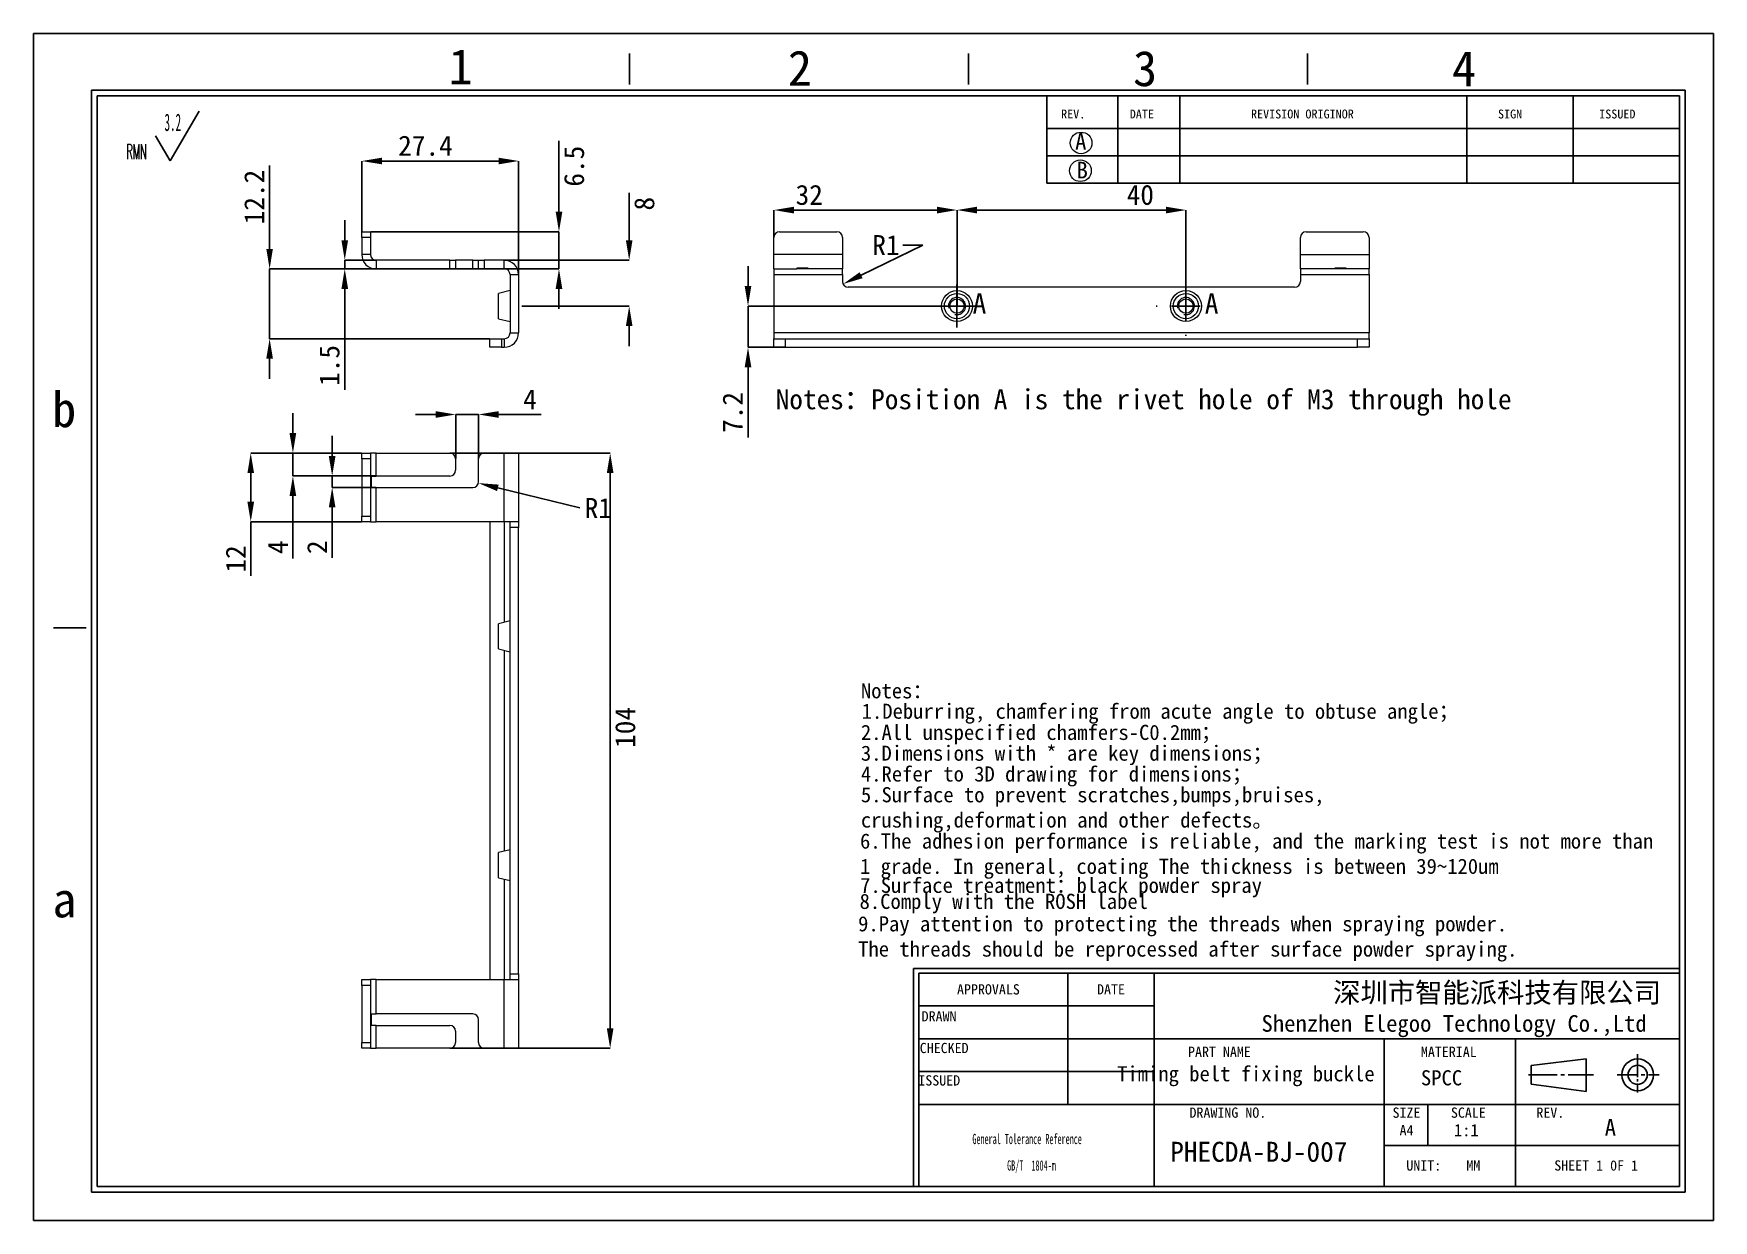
# Model space of a CAD drawing. Header units: millimetres. Extents: x 2 to 295, y 1 to 209.
import ezdxf

# ---------------------------------------------------------------- set-up
doc = ezdxf.new("R2010")
doc.units = ezdxf.units.MM
doc.header["$PDSIZE"] = -1
doc.layers.add('SLD-0', color=179, linetype='Continuous')
doc.layers.add('蓝色线', color=5, linetype='Continuous', lineweight=15)
doc.styles.add('C', font='simfang.ttf')
doc.styles.add('Q', font='simfang.ttf')
doc.styles.add('R', font='simfang.ttf')
doc.styles.add('SLDTEXTSTYLE1', font='TXT', dxfattribs={"width": 0.469, "bigfont": 'bigfont'})
doc.styles.add('SLDTEXTSTYLE2', font='TXT', dxfattribs={"width": 0.469})
doc.styles.add('SLDTEXTSTYLE8', font='TXT', dxfattribs={"width": 0.484})
doc.dimstyles.new('SLDDIMSTYLE0', dxfattribs={"dimtxt": 3.5, "dimasz": 3.5, "dimexe": 0, "dimexo": 0.0625, "dimgap": 0.875, "dimtad": 2, "dimrnd": 1e-09, "dimzin": 12, "dimdsep": 46, "dimtxsty": 'SLDTEXTSTYLE2', "dimsah": 1, "dimcen": 0.09, "dimadec": 0, "dimazin": 3, "dimtfac": 1, "dimtmove": 0, "dimatfit": 0, "dimfxl": 1, "dimfrac": 2, "dimtolj": 1, "dimtzin": 12, "dimarcsym": 0})
doc.dimstyles.new('SLDDIMSTYLE1', dxfattribs={"dimtxt": 3.5, "dimasz": 3.5, "dimexe": 0, "dimexo": 0.0625, "dimgap": 0.875, "dimtad": 2, "dimrnd": 1e-09, "dimzin": 12, "dimdsep": 46, "dimtxsty": 'SLDTEXTSTYLE2', "dimsah": 1, "dimcen": 0.09, "dimadec": 0, "dimazin": 3, "dimtfac": 1, "dimtofl": 0, "dimtmove": 0, "dimatfit": 3, "dimfxl": 1, "dimfrac": 2, "dimtolj": 1, "dimtzin": 12, "dimarcsym": 0})
doc.dimstyles.new('SLDDIMSTYLE2', dxfattribs={"dimtxt": 3.5, "dimasz": 3.5, "dimexe": 0, "dimexo": 0.0625, "dimgap": 0.875, "dimtad": 0, "dimtih": 1, "dimtoh": 1, "dimrnd": 1e-09, "dimzin": 12, "dimdsep": 46, "dimtxsty": 'SLDTEXTSTYLE2', "dimsah": 1, "dimcen": 0, "dimadec": 0, "dimazin": 3, "dimtfac": 1, "dimtofl": 0, "dimtmove": 1, "dimatfit": 3, "dimfxl": 1, "dimfrac": 2, "dimtolj": 1, "dimtzin": 12, "dimarcsym": 0})
doc.dimstyles.new('SLDDIMSTYLE3', dxfattribs={"dimtxt": 3.5, "dimasz": 3.5, "dimexe": 0, "dimexo": 0.0625, "dimgap": 0.875, "dimtad": 0, "dimtih": 1, "dimtoh": 1, "dimrnd": 1e-09, "dimzin": 12, "dimdsep": 46, "dimtxsty": 'SLDTEXTSTYLE2', "dimsah": 1, "dimcen": 0, "dimadec": 0, "dimazin": 3, "dimtfac": 1, "dimtofl": 0, "dimtmove": 0, "dimatfit": 3, "dimfxl": 1, "dimfrac": 2, "dimtolj": 1, "dimtzin": 12, "dimarcsym": 0})

# ---------------------------------------------------------------- blocks, each defined once
blk = doc.blocks.new('SW_NOTE_1')
at = {"layer": 'SLD-0', "color": 0}
for q in [(12.74, 9.16), (5.08, 4.83)]:
    blk.add_line((7.63, 0.49), q, dxfattribs=at)
at = {"layer": 'SLD-0', "color": 0, "attachment_point": 1}
for s, insert, char_height, style in [('3.2', (6.67, 8.73), 3.032, 'SLDTEXTSTYLE2'), ('{\\Ftxt,bigfont|c134;RMN}', (0, 3.41), 2.6458, 'SLDTEXTSTYLE1')]:
    blk.add_mtext(s, dxfattribs=dict(at, insert=insert, char_height=char_height, style=style))
blk = doc.blocks.new('SW_NOTE_3')
at = {"layer": 'SLD-0', "color": 0, "char_height": 1.7927, "attachment_point": 2, "style": 'SLDTEXTSTYLE8'}
for s, insert in [('General Tolerance Reference', (12.75, 2.31)), ('GB/T  1804-m', (13.51, -2.32))]:
    blk.add_mtext(s, dxfattribs=dict(at, insert=insert))
blk = doc.blocks.new('_D')
at = {"layer": 'Defpoints', "color": 0}
for p in [(55.96, 167.56), (61.44, 169.06), (61.44, 167.56)]:
    blk.add_point(p, dxfattribs=at)
at = {"layer": 'SLD-0', "color": 0, "lineweight": -2}
for p, q in [((55.96, 172.56), (55.96, 176.06)), ((61.37, 169.06), (55.96, 169.06)), ((55.96, 169.06), (55.96, 167.56)), ((61.37, 167.56), (55.96, 167.56)), ((55.96, 164.06), (55.96, 146.43))]:
    blk.add_line(p, q, dxfattribs=at)
at = {"layer": 'SLD-0', "color": 0}
for points in [[(55.38, 172.56), (56.54, 172.56), (55.96, 169.06)], [(55.38, 164.06), (56.54, 164.06), (55.96, 167.56)]]:
    blk.add_solid(points, dxfattribs=at)
at = {"layer": 'SLD-0', "color": 0, "insert": (51.53, 150.69), "char_height": 3.5, "attachment_point": 2, "rotation": 90, "style": 'R'}
blk.add_mtext('\\A1;1.5', dxfattribs=at)
blk = doc.blocks.new('_D_1')
at = {"layer": 'Defpoints', "color": 0}
for p in [(86.34, 186.41), (58.94, 174.06), (86.34, 166.56)]:
    blk.add_point(p, dxfattribs=at)
at = {"layer": 'SLD-0', "color": 0, "lineweight": -2}
for p, q in [((58.94, 174.12), (58.94, 186.41)), ((62.44, 186.41), (82.84, 186.41)), ((86.34, 166.62), (86.34, 186.41))]:
    blk.add_line(p, q, dxfattribs=at)
at = {"layer": 'SLD-0', "color": 0}
for points in [[(62.44, 186.99), (62.44, 185.83), (58.94, 186.41)], [(82.84, 186.99), (82.84, 185.83), (86.34, 186.41)]]:
    blk.add_solid(points, dxfattribs=at)
at = {"layer": 'SLD-0', "color": 0, "insert": (70.06, 190.85), "char_height": 3.5, "attachment_point": 2, "style": 'R'}
blk.add_mtext('\\A1;27.4', dxfattribs=at)
blk = doc.blocks.new('_D_2')
at = {"layer": 'Defpoints', "color": 0}
for p in [(61.44, 167.56), (42.83, 155.36), (81.34, 155.36)]:
    blk.add_point(p, dxfattribs=at)
at = {"layer": 'SLD-0', "color": 0, "lineweight": -2}
for p, q in [((42.83, 171.06), (42.83, 185.65)), ((61.37, 167.56), (42.83, 167.56)), ((42.83, 155.36), (42.83, 167.56)), ((81.27, 155.36), (42.83, 155.36)), ((42.83, 151.86), (42.83, 148.36))]:
    blk.add_line(p, q, dxfattribs=at)
at = {"layer": 'SLD-0', "color": 0}
for points in [[(42.25, 171.06), (43.41, 171.06), (42.83, 167.56)], [(42.25, 151.86), (43.41, 151.86), (42.83, 155.36)]]:
    blk.add_solid(points, dxfattribs=at)
at = {"layer": 'SLD-0', "color": 0, "insert": (38.39, 180.11), "char_height": 3.5, "attachment_point": 2, "rotation": 90, "style": 'R'}
blk.add_mtext('\\A1;12.2', dxfattribs=at)
blk = doc.blocks.new('_D_3')
at = {"layer": 'Defpoints', "color": 0}
for p in [(83.84, 169.06), (105.66, 169.06), (86.84, 161.06)]:
    blk.add_point(p, dxfattribs=at)
at = {"layer": 'SLD-0', "color": 0, "lineweight": -2}
for p, q in [((105.66, 172.56), (105.66, 180.84)), ((83.9, 169.06), (105.66, 169.06)), ((86.9, 161.06), (105.66, 161.06)), ((105.66, 157.56), (105.66, 154.06))]:
    blk.add_line(p, q, dxfattribs=at)
at = {"layer": 'SLD-0', "color": 0}
for points in [[(105.08, 172.56), (106.24, 172.56), (105.66, 169.06)], [(105.08, 157.56), (106.24, 157.56), (105.66, 161.06)]]:
    blk.add_solid(points, dxfattribs=at)
at = {"layer": 'SLD-0', "color": 0, "insert": (106.54, 178.95), "char_height": 3.5, "attachment_point": 2, "rotation": 90, "style": 'R'}
blk.add_mtext('\\A1;8', dxfattribs=at)
blk = doc.blocks.new('_D_4')
at = {"layer": 'Defpoints', "color": 0}
for p in [(60.44, 174.06), (61.44, 167.56), (93.39, 167.56)]:
    blk.add_point(p, dxfattribs=at)
at = {"layer": 'SLD-0', "color": 0, "lineweight": -2}
for p, q in [((93.39, 177.56), (93.39, 189.93)), ((60.5, 174.06), (93.39, 174.06)), ((93.39, 167.56), (93.39, 174.06)), ((61.5, 167.56), (93.39, 167.56)), ((93.39, 164.06), (93.39, 160.56))]:
    blk.add_line(p, q, dxfattribs=at)
at = {"layer": 'SLD-0', "color": 0}
for points in [[(92.81, 177.56), (93.98, 177.56), (93.39, 174.06)], [(92.81, 164.06), (93.98, 164.06), (93.39, 167.56)]]:
    blk.add_solid(points, dxfattribs=at)
at = {"layer": 'SLD-0', "color": 0, "insert": (94.27, 185.5), "char_height": 3.5, "attachment_point": 2, "rotation": 90, "style": 'R'}
blk.add_mtext('\\A1;6.5', dxfattribs=at)
blk = doc.blocks.new('_D_5')
at = {"layer": 'Defpoints', "color": 0}
for p in [(143.04, 164.92), (143.94, 165.36)]:
    blk.add_point(p, dxfattribs=at)
at = {"layer": 'SLD-0', "color": 0, "lineweight": -2}
for p, q in [((156.95, 171.72), (146.18, 166.46)), ((153.45, 171.72), (156.95, 171.72))]:
    blk.add_line(p, q, dxfattribs=at)
at = {"layer": 'SLD-0', "color": 0}
blk.add_solid([(145.93, 166.98), (146.44, 165.93), (143.04, 164.92)], dxfattribs=at)
at = {"layer": 'SLD-0', "color": 0, "insert": (148.14, 173.47), "char_height": 3.5, "attachment_point": 1, "style": 'R'}
blk.add_mtext('\\A1;R1', dxfattribs=at)
blk = doc.blocks.new('_D_6')
at = {"layer": 'Defpoints', "color": 0}
for p in [(130.94, 177.84), (130.94, 173.06), (162.94, 161.06)]:
    blk.add_point(p, dxfattribs=at)
at = {"layer": 'SLD-0', "color": 0, "lineweight": -2}
for p, q in [((130.94, 173.12), (130.94, 177.84)), ((159.44, 177.84), (134.44, 177.84)), ((162.94, 161.12), (162.94, 177.84))]:
    blk.add_line(p, q, dxfattribs=at)
at = {"layer": 'SLD-0', "color": 0}
for points in [[(134.44, 178.42), (134.44, 177.25), (130.94, 177.84)], [(159.44, 178.42), (159.44, 177.25), (162.94, 177.84)]]:
    blk.add_solid(points, dxfattribs=at)
at = {"layer": 'SLD-0', "color": 0, "insert": (137.12, 182.25), "char_height": 3.5, "attachment_point": 2, "style": 'R'}
blk.add_mtext('\\A1;32', dxfattribs=at)
blk = doc.blocks.new('_D_7')
at = {"layer": 'Defpoints', "color": 0}
for p in [(202.94, 177.84), (162.94, 164.81), (202.94, 161.06)]:
    blk.add_point(p, dxfattribs=at)
at = {"layer": 'SLD-0', "color": 0, "lineweight": -2}
for p, q in [((162.94, 164.87), (162.94, 177.84)), ((166.44, 177.84), (199.44, 177.84)), ((202.94, 161.12), (202.94, 177.84))]:
    blk.add_line(p, q, dxfattribs=at)
at = {"layer": 'SLD-0', "color": 0}
for points in [[(166.44, 178.42), (166.44, 177.25), (162.94, 177.84)], [(199.44, 178.42), (199.44, 177.25), (202.94, 177.84)]]:
    blk.add_solid(points, dxfattribs=at)
at = {"layer": 'SLD-0', "color": 0, "insert": (194.97, 182.25), "char_height": 3.5, "attachment_point": 2, "style": 'R'}
blk.add_mtext('\\A1;40', dxfattribs=at)
blk = doc.blocks.new('_D_8')
at = {"layer": 'Defpoints', "color": 0}
for p in [(159.19, 161.06), (126.42, 153.86), (132.94, 153.86)]:
    blk.add_point(p, dxfattribs=at)
at = {"layer": 'SLD-0', "color": 0, "lineweight": -2}
for p, q in [((126.42, 164.56), (126.42, 168.06)), ((159.12, 161.06), (126.42, 161.06)), ((126.42, 161.06), (126.42, 153.86)), ((132.87, 153.86), (126.42, 153.86)), ((126.42, 150.36), (126.42, 138.07))]:
    blk.add_line(p, q, dxfattribs=at)
at = {"layer": 'SLD-0', "color": 0}
for points in [[(125.84, 164.56), (127, 164.56), (126.42, 161.06)], [(125.84, 150.36), (127, 150.36), (126.42, 153.86)]]:
    blk.add_solid(points, dxfattribs=at)
at = {"layer": 'SLD-0', "color": 0, "insert": (121.98, 142.47), "char_height": 3.5, "attachment_point": 2, "rotation": 90, "style": 'R'}
blk.add_mtext('\\A1;7.2', dxfattribs=at)
blk = doc.blocks.new('SW_CENTERMARKSYMBOL_0')
at = {"layer": 'SLD-0', "color": 0}
for p, q in [((0, 5), (0, 5.2)), ((-5, 0), (-5.2, 0)), ((0, 0), (-2.5, 0)), ((0, 0), (0, 2.5)), ((0, 0), (0, -2.5)), ((0, 0), (2.5, 0)), ((5, 0), (5.2, 0)), ((0, -5), (0, -5.2))]:
    blk.add_line(p, q, dxfattribs=at)
blk = doc.blocks.new('SW_CENTERMARKSYMBOL_1')
at = {"layer": 'SLD-0', "color": 0}
for p, q in [((0, 2.5), (0, 3.75)), ((-2.5, 0), (-3.75, 0)), ((0, 0), (-2.5, 0)), ((0, 0), (0, 2.5)), ((0, 0), (0, -2.5)), ((0, 0), (2.5, 0)), ((2.5, 0), (3.75, 0)), ((0, -2.5), (0, -3.75))]:
    blk.add_line(p, q, dxfattribs=at)
blk = doc.blocks.new('_D_9')
at = {"layer": 'Defpoints', "color": 0}
for p in [(53.76, 129.37), (61.44, 131.37), (61.44, 129.37)]:
    blk.add_point(p, dxfattribs=at)
at = {"layer": 'SLD-0', "color": 0, "lineweight": -2}
for p, q in [((53.76, 134.87), (53.76, 138.37)), ((61.37, 131.37), (53.76, 131.37)), ((53.76, 131.37), (53.76, 129.37)), ((61.37, 129.37), (53.76, 129.37)), ((53.76, 125.87), (53.76, 117.05))]:
    blk.add_line(p, q, dxfattribs=at)
at = {"layer": 'SLD-0', "color": 0}
for points in [[(53.17, 134.87), (54.34, 134.87), (53.76, 131.37)], [(53.17, 125.87), (54.34, 125.87), (53.76, 129.37)]]:
    blk.add_solid(points, dxfattribs=at)
at = {"layer": 'SLD-0', "color": 0, "insert": (49.38, 118.92), "char_height": 3.5, "attachment_point": 2, "rotation": 90, "style": 'R'}
blk.add_mtext('\\A1;2', dxfattribs=at)
blk = doc.blocks.new('_D_10')
at = {"layer": 'Defpoints', "color": 0}
for p in [(79.34, 142.12), (75.34, 134.37), (79.34, 134.37)]:
    blk.add_point(p, dxfattribs=at)
at = {"layer": 'SLD-0', "color": 0, "lineweight": -2}
for p, q in [((71.84, 142.12), (68.34, 142.12)), ((75.34, 134.43), (75.34, 142.12)), ((75.34, 142.12), (79.34, 142.12)), ((79.34, 134.43), (79.34, 142.12)), ((82.84, 142.12), (90.29, 142.12))]:
    blk.add_line(p, q, dxfattribs=at)
at = {"layer": 'SLD-0', "color": 0}
for points in [[(71.84, 142.7), (71.84, 141.53), (75.34, 142.12)], [(82.84, 142.7), (82.84, 141.53), (79.34, 142.12)]]:
    blk.add_solid(points, dxfattribs=at)
at = {"layer": 'SLD-0', "color": 0, "insert": (88.31, 146.49), "char_height": 3.5, "attachment_point": 2, "style": 'R'}
blk.add_mtext('\\A1;4', dxfattribs=at)
blk = doc.blocks.new('_D_11')
at = {"layer": 'Defpoints', "color": 0}
for p in [(78.34, 130.37), (79.31, 130.13)]:
    blk.add_point(p, dxfattribs=at)
at = {"layer": 'SLD-0', "color": 0, "lineweight": -2}
blk.add_line((97.01, 125.78), (82.71, 129.29), dxfattribs=at)
at = {"layer": 'SLD-0', "color": 0}
blk.add_solid([(82.85, 129.86), (82.57, 128.73), (79.31, 130.13)], dxfattribs=at)
at = {"layer": 'SLD-0', "color": 0, "insert": (97.88, 127.53), "char_height": 3.5, "attachment_point": 1, "style": 'R'}
blk.add_mtext('\\A1;R1', dxfattribs=at)
blk = doc.blocks.new('_D_12')
at = {"layer": 'Defpoints', "color": 0}
for p in [(58.94, 135.37), (46.9, 131.37), (60.64, 131.37)]:
    blk.add_point(p, dxfattribs=at)
at = {"layer": 'SLD-0', "color": 0, "lineweight": -2}
for p, q in [((46.9, 138.87), (46.9, 142.37)), ((58.87, 135.37), (46.9, 135.37)), ((46.9, 135.37), (46.9, 131.37)), ((60.57, 131.37), (46.9, 131.37)), ((46.9, 127.87), (46.9, 116.94))]:
    blk.add_line(p, q, dxfattribs=at)
at = {"layer": 'SLD-0', "color": 0}
for points in [[(46.31, 138.87), (47.48, 138.87), (46.9, 135.37)], [(46.31, 127.87), (47.48, 127.87), (46.9, 131.37)]]:
    blk.add_solid(points, dxfattribs=at)
at = {"layer": 'SLD-0', "color": 0, "insert": (42.52, 118.92), "char_height": 3.5, "attachment_point": 2, "rotation": 90, "style": 'R'}
blk.add_mtext('\\A1;4', dxfattribs=at)
blk = doc.blocks.new('_D_13')
at = {"layer": 'Defpoints', "color": 0}
for p in [(74.34, 135.37), (74.34, 31.37), (102.34, 31.37)]:
    blk.add_point(p, dxfattribs=at)
at = {"layer": 'SLD-0', "color": 0, "lineweight": -2}
for p, q in [((74.4, 135.37), (102.34, 135.37)), ((102.34, 131.87), (102.34, 34.87)), ((74.4, 31.37), (102.34, 31.37))]:
    blk.add_line(p, q, dxfattribs=at)
at = {"layer": 'SLD-0', "color": 0}
for points in [[(101.75, 131.87), (102.92, 131.87), (102.34, 135.37)], [(101.75, 34.87), (102.92, 34.87), (102.34, 31.37)]]:
    blk.add_solid(points, dxfattribs=at)
at = {"layer": 'SLD-0', "color": 0, "insert": (103.21, 87.43), "char_height": 3.5, "attachment_point": 2, "rotation": 90, "style": 'R'}
blk.add_mtext('\\A1;104', dxfattribs=at)
blk = doc.blocks.new('_D_14')
at = {"layer": 'Defpoints', "color": 0}
for p in [(58.94, 135.37), (39.53, 123.37), (58.94, 123.37)]:
    blk.add_point(p, dxfattribs=at)
at = {"layer": 'SLD-0', "color": 0, "lineweight": -2}
for p, q in [((58.87, 135.37), (39.53, 135.37)), ((39.53, 131.87), (39.53, 126.87)), ((58.87, 123.37), (39.53, 123.37)), ((39.53, 123.37), (39.53, 113.9))]:
    blk.add_line(p, q, dxfattribs=at)
at = {"layer": 'SLD-0', "color": 0}
for points in [[(38.95, 131.87), (40.12, 131.87), (39.53, 135.37)], [(38.95, 126.87), (40.12, 126.87), (39.53, 123.37)]]:
    blk.add_solid(points, dxfattribs=at)
at = {"layer": 'SLD-0', "color": 0, "insert": (35.16, 116.88), "char_height": 3.5, "attachment_point": 2, "rotation": 90, "style": 'R'}
blk.add_mtext('\\A1;12', dxfattribs=at)

msp = doc.modelspace()

# ---------------------------------------------------------------- linework, layer by layer
at = {"color": 7, "linetype": 'Continuous', "lineweight": 15}
for p, q in [((58.936, 174.061), (60.436, 174.061)), ((58.936, 173.061), (58.936, 174.061)), ((60.436, 174.061), (60.436, 173.061)), ((131.935, 174.061), (141.935, 174.061)), ((223.935, 174.061), (233.935, 174.061)), ((60.436, 173.061), (58.936, 173.061)), ((58.936, 173.061), (58.936, 170.061)), ((60.436, 173.061), (60.436, 170.061)), ((130.935, 170.061), (130.935, 173.061)), ((142.935, 173.061), (142.935, 170.061)), ((222.935, 170.061), (222.935, 173.061)), ((234.935, 173.061), (234.935, 170.061)), ((60.436, 170.061), (58.936, 170.061)), ((61.436, 169.061), (61.436, 167.561)), ((74.336, 169.061), (61.436, 169.061)), ((74.336, 167.561), (61.436, 167.561)), ((74.336, 167.561), (74.336, 169.061)), ((74.336, 169.061), (75.336, 169.061)), ((75.336, 167.561), (74.336, 167.561)), ((75.336, 169.061), (75.336, 167.561)), ((78.336, 169.061), (75.336, 169.061)), ((78.336, 167.561), (75.336, 167.561)), ((78.336, 167.561), (78.336, 169.061)), ((78.336, 169.061), (79.336, 169.061)), ((79.336, 167.561), (78.336, 167.561)), ((79.336, 167.561), (79.336, 169.061)), ((79.336, 169.061), (80.336, 169.061)), ((80.336, 167.561), (79.336, 167.561)), ((80.336, 169.061), (80.336, 167.561)), ((83.836, 169.061), (80.336, 169.061)), ((83.836, 167.561), (80.336, 167.561)), ((83.836, 167.561), (83.836, 169.061)), ((142.935, 170.061), (130.935, 170.061)), ((130.935, 167.561), (130.935, 170.061)), ((130.935, 167.561), (134.935, 167.561)), ((130.935, 167.561), (130.935, 166.561)), ((136.935, 167.693), (134.935, 167.693)), ((134.935, 167.693), (134.935, 167.561)), ((135.935, 167.561), (134.935, 167.561)), ((136.935, 167.561), (135.935, 167.561)), ((136.935, 167.561), (136.935, 167.693)), ((142.935, 167.561), (136.935, 167.561)), ((142.935, 170.061), (142.935, 167.561)), ((142.935, 166.561), (142.935, 167.561)), ((222.935, 170.061), (234.935, 170.061)), ((222.935, 167.561), (222.935, 170.061)), ((228.935, 167.561), (222.935, 167.561)), ((222.935, 167.561), (222.935, 166.561)), ((230.935, 167.693), (228.935, 167.693)), ((228.935, 167.693), (228.935, 167.561)), ((229.935, 167.561), (228.935, 167.561)), ((230.935, 167.561), (229.935, 167.561)), ((230.935, 167.561), (230.935, 167.693)), ((234.935, 167.561), (230.935, 167.561)), ((234.935, 170.061), (234.935, 167.561)), ((234.935, 166.561), (234.935, 167.561)), ((84.836, 166.561), (86.336, 166.561)), ((84.836, 166.561), (84.836, 156.361)), ((86.336, 166.561), (86.336, 156.361)), ((130.935, 166.561), (142.935, 166.561)), ((130.935, 166.561), (130.935, 156.361)), ((142.935, 166.561), (142.935, 165.361)), ((222.935, 166.561), (234.935, 166.561)), ((222.935, 166.561), (222.935, 165.361)), ((234.935, 166.561), (234.935, 156.361)), ((84.836, 163.761), (82.836, 163.261)), ((82.836, 158.861), (82.836, 163.261)), ((221.935, 164.361), (143.935, 164.361)), ((82.836, 158.861), (84.836, 158.361)), ((84.836, 156.361), (86.336, 156.361)), ((234.935, 156.361), (130.935, 156.361)), ((130.935, 156.361), (130.935, 155.361)), ((234.935, 155.361), (234.935, 156.361)), ((81.336, 153.861), (81.336, 155.361)), ((81.336, 155.361), (83.336, 155.361)), ((83.336, 153.861), (81.336, 153.861)), ((83.336, 155.361), (83.336, 153.861)), ((83.336, 155.361), (83.836, 155.361)), ((83.336, 153.861), (83.836, 153.861)), ((83.836, 155.361), (83.836, 153.861)), ((130.935, 153.861), (130.935, 155.361)), ((130.935, 155.361), (132.935, 155.361)), ((132.935, 153.861), (130.935, 153.861)), ((132.935, 155.361), (132.935, 153.861)), ((132.935, 155.361), (232.935, 155.361)), ((132.935, 153.861), (232.935, 153.861)), ((232.935, 153.861), (232.935, 155.361)), ((232.935, 155.361), (234.935, 155.361)), ((234.935, 153.861), (232.935, 153.861)), ((234.935, 155.361), (234.935, 153.861)), ((58.936, 135.366), (60.436, 135.366)), ((58.936, 134.366), (58.936, 135.366)), ((60.436, 135.366), (60.436, 134.366)), ((61.436, 135.366), (60.436, 135.366)), ((61.436, 131.366), (61.436, 135.366)), ((61.436, 135.366), (74.336, 135.366)), ((80.336, 135.366), (83.836, 135.366)), ((83.836, 123.366), (83.836, 135.366)), ((83.836, 135.366), (86.336, 135.366)), ((86.336, 135.366), (86.336, 123.366)), ((60.436, 134.366), (58.936, 134.366)), ((58.936, 134.366), (58.936, 124.366)), ((60.436, 134.366), (60.436, 124.366)), ((75.336, 134.366), (75.336, 132.366)), ((79.336, 130.366), (79.336, 134.366)), ((60.636, 131.366), (61.436, 131.366)), ((60.636, 129.366), (60.636, 131.366)), ((61.436, 129.366), (60.636, 129.366)), ((74.336, 131.366), (61.436, 131.366)), ((61.436, 123.366), (61.436, 129.366)), ((61.436, 129.366), (78.336, 129.366)), ((58.936, 124.366), (60.436, 124.366)), ((58.936, 123.366), (58.936, 124.366)), ((60.436, 123.366), (58.936, 123.366)), ((60.436, 124.366), (60.436, 123.366)), ((60.436, 123.366), (61.436, 123.366)), ((83.836, 123.366), (61.436, 123.366)), ((81.336, 123.366), (81.336, 43.366)), ((86.336, 123.366), (83.836, 123.366)), ((84.836, 122.366), (84.836, 123.366)), ((86.336, 123.366), (86.336, 122.366)), ((86.336, 122.366), (84.836, 122.366)), ((84.836, 44.366), (84.836, 122.366)), ((86.336, 44.366), (86.336, 122.366)), ((84.836, 106.066), (82.836, 105.566)), ((82.836, 101.166), (82.836, 105.566)), ((82.836, 101.166), (84.836, 100.666)), ((84.836, 66.066), (82.836, 65.566)), ((82.836, 63.366), (82.836, 65.566)), ((82.836, 61.166), (82.836, 63.366)), ((82.836, 61.166), (84.836, 60.666)), ((84.836, 44.366), (86.336, 44.366)), ((84.836, 43.366), (84.836, 44.366)), ((86.336, 44.366), (86.336, 43.366)), ((58.936, 42.366), (58.936, 43.366)), ((58.936, 43.366), (60.436, 43.366)), ((60.436, 42.366), (58.936, 42.366)), ((58.936, 42.366), (58.936, 32.366)), ((60.436, 43.366), (60.436, 42.366)), ((61.436, 43.366), (60.436, 43.366)), ((60.436, 42.366), (60.436, 32.366)), ((61.436, 37.366), (61.436, 43.366)), ((61.436, 43.366), (83.836, 43.366)), ((83.836, 31.366), (83.836, 43.366)), ((83.836, 43.366), (86.336, 43.366)), ((86.336, 43.366), (86.336, 31.366)), ((60.636, 37.366), (61.436, 37.366)), ((60.636, 35.366), (60.636, 37.366)), ((61.436, 35.366), (60.636, 35.366)), ((78.336, 37.366), (61.436, 37.366)), ((61.436, 31.366), (61.436, 35.366)), ((61.436, 35.366), (74.336, 35.366)), ((79.336, 32.366), (79.336, 36.366)), ((58.936, 32.366), (60.436, 32.366)), ((58.936, 31.366), (58.936, 32.366)), ((60.436, 32.366), (60.436, 31.366)), ((75.336, 34.366), (75.336, 32.366)), ((60.436, 31.366), (58.936, 31.366)), ((60.436, 31.366), (61.436, 31.366)), ((74.336, 31.366), (61.436, 31.366)), ((83.836, 31.366), (80.336, 31.366)), ((86.336, 31.366), (83.836, 31.366))]:
    msp.add_line(p, q, dxfattribs=at)
at = {"color": 1, "linetype": 'Continuous', "lineweight": 15}
for p, q in [((135.935, 167.561), (135.935, 167.693)), ((229.935, 167.693), (229.935, 167.561))]:
    msp.add_line(p, q, dxfattribs=at)
at = {"linetype": 'Continuous', "lineweight": 15}
for p, q in [((83.836, 123.366), (83.836, 105.816)), ((83.836, 100.916), (83.836, 65.816)), ((83.836, 60.916), (83.836, 43.366))]:
    msp.add_line(p, q, dxfattribs=at)
at = {"color": 7, "linetype": 'Continuous', "lineweight": 15}
for centre, radius in [((162.935, 161.061), 2.7), ((162.935, 161.061), 2.2), ((162.935, 161.061), 1.25), ((202.935, 161.061), 2.7), ((202.935, 161.061), 2.2), ((202.935, 161.061), 1.25)]:
    msp.add_circle(centre, radius, dxfattribs=at)
for centre, radius, start, end in [((131.935, 173.061), 1, 90, 180), ((141.935, 173.061), 1, 0, 90), ((223.935, 173.061), 1, 90, 180), ((233.935, 173.061), 1, 0, 90), ((61.436, 170.061), 2.5, 180, 270), ((61.436, 170.061), 1, 180, 270), ((83.836, 166.561), 2.5, 0, 90), ((83.836, 166.561), 1, 0, 90), ((143.935, 165.361), 1, 180, 270), ((221.935, 165.361), 1, 270, 0), ((83.836, 156.361), 2.5, 270, 0), ((83.836, 156.361), 1, 270, 0), ((74.336, 134.366), 1, 0, 90), ((80.336, 134.366), 1, 90, 180), ((74.336, 132.366), 1, 270, 0), ((78.336, 130.366), 1, 270, 0), ((74.336, 34.366), 1, 0, 90), ((78.336, 36.366), 1, 0, 90), ((74.336, 32.366), 1, 270, 0), ((80.336, 32.366), 1, 180, 270)]:
    msp.add_arc(centre, radius, start, end, dxfattribs=at)
at = {"color": 7, "linetype": 'Continuous', "lineweight": 0}
for centre in [(162.935, 161.061), (202.935, 161.061)]:
    msp.add_arc(centre, 1.5, 255, 195, dxfattribs=at)
at = {"layer": 'SLD-0'}
for p, q in [((1.591, 208.674), (295.107, 208.674)), ((1.591, 1.294), (1.591, 208.674)), ((295.107, 208.674), (295.107, 1.294)), ((12.675, 7.219), (12.675, 197.811)), ((12.675, 197.811), (289.181, 197.811)), ((252.017, 197.811), (252.017, 182.514)), ((270.599, 197.811), (270.599, 182.514)), ((289.181, 197.811), (289.181, 7.219)), ((289.181, 7.219), (12.675, 7.219)), ((295.107, 1.294), (1.591, 1.294))]:
    msp.add_line(p, q, dxfattribs=at)
at = {"layer": 'SLD-0', "color": 6, "linetype": 'Continuous'}
for p, q in [((105.701, 199.786), (105.701, 205.169)), ((164.952, 199.786), (164.952, 205.169)), ((224.204, 199.786), (224.204, 205.169)), ((11.687, 6.231), (11.687, 198.799)), ((11.687, 198.799), (290.169, 198.799)), ((290.169, 198.799), (290.169, 6.231)), ((10.805, 104.853), (5.068, 104.853)), ((290.169, 6.231), (11.687, 6.231))]:
    msp.add_line(p, q, dxfattribs=at)
at = {"layer": 'SLD-0', "color": 179, "linetype": 'Continuous'}
for p, q in [((178.659, 197.811), (178.659, 182.514)), ((191.05, 197.811), (191.05, 182.514)), ((201.886, 197.811), (201.886, 182.514)), ((178.659, 192.074), (289.181, 192.074)), ((178.659, 187.294), (289.181, 187.294)), ((178.659, 182.514), (289.181, 182.514)), ((289.181, 45.329), (155.33, 45.329)), ((155.33, 45.329), (155.33, 7.219)), ((289.181, 44.506), (156.286, 44.506)), ((156.286, 44.506), (156.286, 7.219)), ((182.281, 44.506), (182.281, 21.56)), ((197.398, 44.506), (197.398, 7.219)), ((197.398, 38.77), (156.286, 38.77)), ((289.181, 33.033), (156.286, 33.033)), ((237.553, 33.033), (237.553, 7.219)), ((260.499, 7.219), (260.499, 33.033)), ((263.255, 28.354), (272.888, 29.538)), ((272.888, 23.846), (272.888, 29.538)), ((281.869, 26.35), (281.869, 30.316)), ((197.398, 27.297), (156.286, 27.297)), ((262.786, 26.733), (267.83, 26.733)), ((263.255, 25.106), (263.255, 28.354)), ((268.461, 26.733), (269.091, 26.733)), ((269.722, 26.733), (274.136, 26.733)), ((281.869, 26.733), (278.268, 26.733)), ((282.5, 26.733), (283.13, 26.733)), ((283.761, 26.733), (285.653, 26.733)), ((263.255, 25.106), (272.888, 23.846)), ((281.869, 25.966), (281.869, 25.583)), ((281.869, 25.2), (281.869, 23.667)), ((289.181, 21.56), (156.286, 21.56)), ((245.202, 21.56), (245.202, 14.39)), ((237.553, 14.39), (289.181, 14.39))]:
    msp.add_line(p, q, dxfattribs=at)
at = {"layer": 'SLD-0', "lineweight": 0}
for centre in [(184.622, 189.564), (184.499, 184.715)]:
    msp.add_circle(centre, 1.894, dxfattribs=at)
at = {"layer": 'SLD-0', "color": 179, "linetype": 'Continuous'}
for radius in [2.771, 1.669]:
    msp.add_circle((281.869, 26.733), radius, dxfattribs=at)

# ---------------------------------------------------------------- block references
at = {"layer": 'SLD-0'}
for name, p in [('SW_NOTE_1', (17.795, 185.957)), ('SW_CENTERMARKSYMBOL_1', (162.935, 161.061)), ('SW_CENTERMARKSYMBOL_0', (202.935, 161.061))]:
    msp.add_blockref(name, p, dxfattribs=at)
at = {"layer": 'SLD-0', "color": 179}
msp.add_blockref('SW_NOTE_3', (162.438, 14.111), dxfattribs=at)

# ---------------------------------------------------------------- texts
at = {"color": 5, "attachment_point": 1, "style": 'Q'}
for s, insert, char_height, width in [('6.The adhesion performance is reliable, and the marking test is not more than 1 grade. In general, coating The thickness is between 39~120um', (145.997, 68.905), 2.645833, 140.81524), ('9.Pay attention to protecting the threads when spraying powder. \\PThe threads should be reprocessed after surface powder spraying.', (145.663, 54.445), 2.64583, 248.96035)]:
    msp.add_mtext(s, dxfattribs=dict(at, insert=insert, char_height=char_height, width=width))
at = {"layer": 'SLD-0', "style": 'R'}
for s, insert, char_height, attachment_point in [('1', (74.111, 205.971), 6.172, 1), ('2', (133.388, 205.728), 6.172, 1), ('3', (193.707, 205.666), 6.172, 1), ('4', (249.441, 205.659), 6.172, 1), ('A', (183.578, 191.286), 2.903, 1), ('B', (183.832, 186.271), 2.903, 1), ('b', (4.835, 146.092), 6.172, 1), ('Notes：Position A is the rivet hole of M3 through hole', (131.259, 146.536), 3.5, 1), ('a', (4.88, 60.423), 6.172, 1), ('深圳市智能派科技有限公司', (257.306, 42.855), 3.5, 2), ('Timing belt fixing buckle', (213.414, 28.244), 2.64583, 2), ('SPCC', (247.598, 27.537), 2.6458, 2), ('A', (276.114, 18.995), 2.91, 1), ('PHECDA-BJ-007', (200.197, 15.034), 3.5, 1)]:
    msp.add_mtext(s, dxfattribs=dict(at, insert=insert, char_height=char_height, attachment_point=attachment_point))
at = {"layer": 'SLD-0', "color": 179, "style": 'R'}
for s, insert, char_height, attachment_point in [('REV.', (181.129, 195.4), 1.5536, 1), ('DATE', (193.126, 195.4), 1.5536, 1), ('REVISION ORIGINOR', (214.308, 195.4), 1.55363, 1), ('SIGN', (257.466, 195.4), 1.5536, 1), ('ISSUED', (275.148, 195.4), 1.5536, 1), ('APPROVALS', (168.427, 42.563), 1.7927, 2), ('DATE', (189.85, 42.563), 1.7927, 2), ('DRAWN', (159.804, 37.853), 1.7927, 2), ('Shenzhen Elegoo Technology Co.,Ltd', (249.798, 37.165), 2.91042, 2), ('CHECKED', (160.696, 32.315), 1.7927, 2), ('PART NAME', (208.794, 31.645), 1.7927, 2), ('MATERIAL', (248.88, 31.645), 1.7927, 2), ('ISSUED', (159.837, 26.654), 1.7927, 2), ('DRAWING NO.', (210.268, 21.022), 1.79265, 2), ('SIZE', (241.479, 21.022), 1.7927, 2), ('SCALE', (252.289, 21.022), 1.7927, 2), ('REV.', (266.61, 21.022), 1.7927, 2), ('A4', (241.49, 17.953), 1.7927, 2), ('1:1', (251.93, 18.121), 2.1167, 2), ('UNIT:', (244.499, 11.791), 1.7927, 2), ('MM', (253.161, 11.791), 1.7927, 2), ('SHEET 1 0F 1', (274.62, 11.791), 1.79265, 2)]:
    msp.add_mtext(s, dxfattribs=dict(at, insert=insert, char_height=char_height, attachment_point=attachment_point))
at = {"layer": 'SLD-0', "color": 5, "attachment_point": 1, "style": 'C'}
for s, insert, char_height in [('Notes：', (146.147, 95.161), 2.6458), ('1.Deburring, chamfering from acute angle to obtuse angle；', (146.281, 91.595), 2.64583), ('2.All unspecified chamfers-C0.2mm；', (146.147, 87.895), 2.64583), ('3.{\\fSimSun|b0|i0|c134|p2;Dimensions with * are key dimensions}；', (146.147, 84.263), 2.64583), ('4.Refer to 3D drawing for dimensions；', (146.147, 80.63), 2.64583), ('5.Surface to prevent scratches,bumps,bruises,\\Pcrushing,deformation and other defects。', (146.147, 76.997), 2.64583), ('7.Surface treatment：black powder spray', (146.017, 61.168), 2.64583), ('8.Comply with the ROSH label', (145.917, 58.364), 2.64583)]:
    msp.add_mtext(s, dxfattribs=dict(at, insert=insert, char_height=char_height))
at = {"layer": '蓝色线', "char_height": 3.5, "attachment_point": 1, "style": 'R'}
for insert in [(165.674, 163.263), (206.239, 163.263)]:
    msp.add_mtext('A', dxfattribs=dict(at, insert=insert))

# ---------------------------------------------------------------- dimensions: what is measured, and where the dimension line sits
at = {"layer": 'SLD-0'}
for base, p1, p2, dimstyle, picture, middle in [((86.336, 186.41), (58.936, 174.061), (86.336, 166.561), 'SLDDIMSTYLE1', '_D_1', (70.055, 186.41)), ((130.935, 177.835), (162.935, 161.061), (130.935, 173.061), 'SLDDIMSTYLE1', '_D_6', (137.123, 177.835)), ((202.935, 177.835), (162.935, 164.811), (202.935, 161.061), 'SLDDIMSTYLE1', '_D_7', (194.966, 177.835)), ((79.336, 142.118), (75.336, 134.366), (79.336, 134.366), 'SLDDIMSTYLE0', '_D_10', (88.311, 142.118))]:
    dim = msp.add_linear_dim(base=base, p1=p1, p2=p2, dimstyle=dimstyle, override={"dimtxsty": 'R'}, dxfattribs=at)
    dim.commit()
    dim.dimension.update_dxf_attribs({"geometry": picture, "text_midpoint": middle, "dimtype": 160})
for base, p1, p2, dimstyle, picture, middle in [((93.392, 167.561), (60.436, 174.061), (61.436, 167.561), 'SLDDIMSTYLE0', '_D_4', (93.392, 185.496)), ((42.829, 155.361), (61.436, 167.561), (81.336, 155.361), 'SLDDIMSTYLE0', '_D_2', (42.829, 180.106)), ((105.66, 169.061), (86.836, 161.061), (83.836, 169.061), 'SLDDIMSTYLE1', '_D_3', (105.66, 178.946)), ((55.961, 167.561), (61.436, 169.061), (61.436, 167.561), 'SLDDIMSTYLE0', '_D', (55.961, 150.692)), ((126.42, 153.861), (159.185, 161.061), (132.935, 153.861), 'SLDDIMSTYLE0', '_D_8', (126.42, 142.466)), ((46.896, 131.366), (58.936, 135.366), (60.636, 131.366), 'SLDDIMSTYLE0', '_D_12', (46.896, 118.918)), ((53.758, 129.366), (61.436, 131.366), (61.436, 129.366), 'SLDDIMSTYLE0', '_D_9', (53.758, 118.918)), ((39.532, 123.366), (58.936, 135.366), (58.936, 123.366), 'SLDDIMSTYLE1', '_D_14', (39.532, 116.881)), ((102.336, 31.366), (74.336, 135.366), (74.336, 31.366), 'SLDDIMSTYLE1', '_D_13', (102.336, 87.433))]:
    dim = msp.add_linear_dim(base=base, p1=p1, p2=p2, angle=90, dimstyle=dimstyle, override={"dimtxsty": 'R'}, dxfattribs=at)
    dim.commit()
    dim.dimension.update_dxf_attribs({"geometry": picture, "text_midpoint": middle, "dimtype": 160})
for center, mpoint, dimstyle, picture, middle in [((143.935, 165.361), (143.037, 164.922), 'SLDDIMSTYLE2', '_D_5', (156.953, 171.721)), ((78.336, 130.366), (79.307, 130.127), 'SLDDIMSTYLE3', '_D_11', (97.008, 125.779))]:
    dim = msp.add_radius_dim(center=center, mpoint=mpoint, dimstyle=dimstyle, override={"dimtxsty": 'R'}, dxfattribs=at)
    dim.commit()
    dim.dimension.update_dxf_attribs({"geometry": picture, "text_midpoint": middle, "dimtype": 164})

doc.saveas('drawing.dxf')
